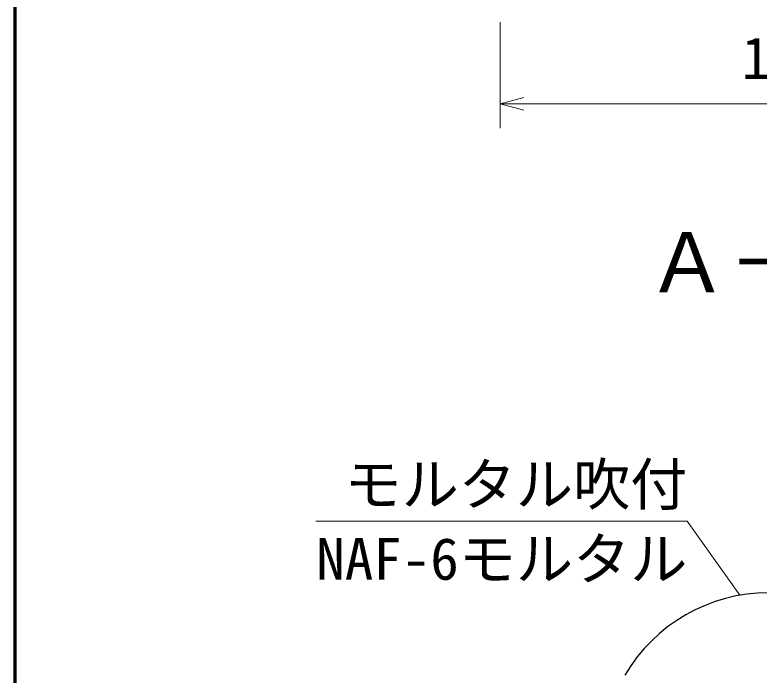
# Model space of a CAD drawing. Units: millimetres, scale not verified. Extents: x 400 to 16400, y 400 to 11650.
# Drawn here: x 400 to 2223, y 2536 to 4153 of the extents above; entities that cross this region are included whole.
import ezdxf
from ezdxf.enums import TextEntityAlignment as Align

# ---------------------------------------------------------------- set-up
doc = ezdxf.new("R2010")
doc.units = ezdxf.units.MM
doc.header["$LTSCALE"] = 40
for name, color, linetype, lineweight in [('C-DOC', 3, 'Continuous', 25), ('C-STR', 1, 'Continuous', 25), ('C-STR-DIM', 1, 'Continuous', 13), ('C-STR-HTXT', 7, 'Continuous', 13)]:
    doc.layers.add(name, color=color, linetype=linetype, lineweight=lineweight)
doc.layers.add('C-TTL-TXT', color=7, linetype='Continuous')
doc.styles.add('ＭＳ ゴシック', font='')
doc.styles.get('ＭＳ ゴシック').set_extended_font_data('MS Gothic')

msp = doc.modelspace()

# ---------------------------------------------------------------- linework, layer by layer
at = {"layer": 'C-DOC', "color": 2, "lineweight": 70}
msp.add_lwpolyline([(400, 400), (16400, 400), (16400, 11480), (400, 11480)], close=True, dxfattribs=at)
at = {"layer": 'C-STR', "color": 7}
msp.add_arc((2246.2, 2330.16), 408, 30.37379, 149.62621, dxfattribs=at)
at = {"layer": 'C-STR-DIM'}
for p, q in [((1588.68, 4135.67), (1588.68, 3875.67)), ((1588.68, 3935.67), (1646.64, 3951.2)), ((1588.68, 3935.67), (1646.64, 3920.14)), ((1588.68, 3935.67), (3088.68, 3935.67)), ((1588.68, 3935.67), (3088.68, 3935.67)), ((1588.68, 3935.67), (3088.68, 3935.67))]:
    msp.add_line(p, q, dxfattribs=at)
at = {"layer": 'C-STR-HTXT', "color": 1}
for p, q in [((2047.02, 2913.7), (1137.02, 2913.7)), ((2175.71, 2732.02), (2047.02, 2913.7))]:
    msp.add_line(p, q, dxfattribs=at)

# ---------------------------------------------------------------- texts
at = {"layer": 'C-STR-DIM', "color": 7, "style": 'ＭＳ ゴシック'}
for s, p in [('モルタル吹付', (2047.02, 3003.7)), ('NAF-6モルタル', (2047.02, 2821.25))]:
    msp.add_text(s, height=102.6, dxfattribs=at).set_placement(p, align=Align.MIDDLE_RIGHT)
at = {"layer": 'C-STR-HTXT', "style": 'ＭＳ ゴシック'}
msp.add_text('1500', height=102.6, dxfattribs=at).set_placement((2180.38, 3965.67), align=Align.BOTTOM_LEFT)
at = {"layer": 'C-TTL-TXT', "style": 'ＭＳ ゴシック'}
msp.add_text('Ａ－Ａ断面', height=146.6, dxfattribs=at).set_placement((1946.95, 3547.46), align=Align.MIDDLE_LEFT)

doc.saveas('drawing.dxf')
